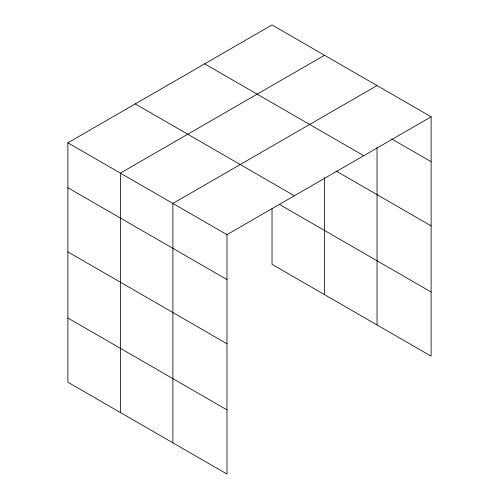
<?xml version="1.0" encoding="UTF-8"?>
<svg xmlns="http://www.w3.org/2000/svg" width="499" height="499" viewBox="0 0 499 499"><rect width="100%" height="100%" fill="white"/><g stroke="black" fill="none" stroke-linecap="round" stroke-linejoin="round"><path stroke-width="0.75" d="M431.124 116.803L272.024 24.95L67.876 142.814L67.876 382.197L226.976 474.05L226.976 234.667L431.124 116.803L431.124 356.186L272.024 264.333L272.024 208.663M324.525 55.264L120.378 173.122L120.378 412.511M377.026 85.572L172.885 203.436L172.885 442.819M391.721 138.959L431.124 161.707M204.659 63.847L363.752 155.7M335.97 170.951L431.124 225.885M135.248 103.917L294.341 195.77M279.428 204.428L431.124 292.009M67.876 142.814L226.976 234.667M67.876 187.718L226.976 279.571M67.876 251.895L226.976 343.749M67.876 318.019L226.976 409.872M377.026 147.492L377.026 324.955M324.525 177.569L324.525 294.647"/></g></svg>
